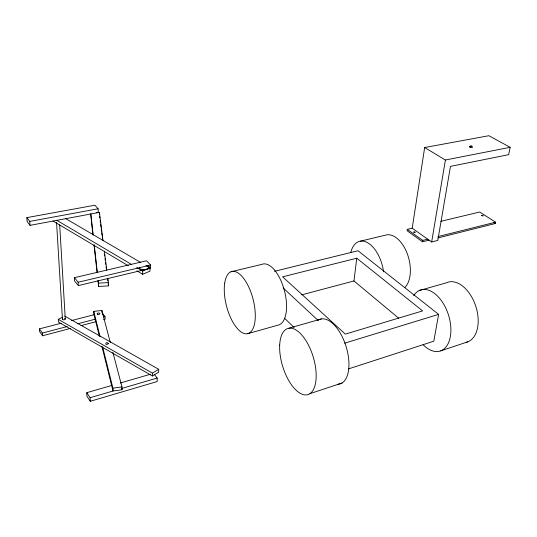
<?xml version="1.0" encoding="UTF-8"?>
<svg xmlns="http://www.w3.org/2000/svg" width="537" height="537" viewBox="0 0 537 537"><rect width="100%" height="100%" fill="white"/><g stroke="black" fill="none" stroke-linecap="round" stroke-linejoin="round"><path stroke-width="0.81" d="M64.749 316.092L158.704 369.308L158.697 372.114L152.434 375.981L58.452 322.079L58.278 319.354L62.594 317.179M398.743 318.253L353.964 280.952L356.763 258.21L282.623 276.823L345.345 334.121L422.612 310.903L356.763 258.21M412.201 228.185L424.666 147.534L488.858 135.713L510.15 147.319L508.653 154.669L450.476 166.376L437.789 240.428L431.654 241.979L412.201 228.185L407.301 229.359L407.093 230.735L422.525 241.798L428.996 240.173M422.525 241.798L422.753 240.401L407.301 229.359M431.654 241.979L445.401 160.006L424.666 147.534M274.461 271.319L358.004 250.752L438.628 314.373L433.802 341.203L348.466 368.912M437.89 237.938L495.315 223.513L495.591 222.177L479.642 212.021L440.89 221.311M152.434 375.981L152.427 373.161L158.704 369.308M136.935 270.863L142.674 274.273L150.004 271.125L149.991 267.896L145.97 265.547M136.693 267.513L142.647 271.031L149.991 267.896M309.802 393.722L342.076 382.982M440.723 350.862L467.599 341.901M344.687 343.17L438.628 314.373M111.629 385.492L86.779 392.681L86.954 396.246L90.27 401.287L157.18 381.545L157.18 378.061L154.461 374.531M86.779 392.681L90.109 397.716L112.998 391.01L122.04 389.768L121.973 386.929L112.884 352.332M157.18 378.061L121.698 388.459L122.04 389.768M120.268 382.988L150.38 374.276M419.135 290.577L446.18 282.858A31.441 19.319 71.9 0 1 475.607 305.707A31.441 19.319 71.9 0 1 466.217 342.317M288.973 328.194L321.428 318.931M247.906 333.625L278.575 324.992A31.475 14.371 75.5 0 0 284.214 289.879A31.475 14.371 75.5 0 0 261.821 264.372L230.903 271.782M301.687 294.86L353.964 280.952M61.104 323.267L39.416 328.892L39.624 331.611L42.551 335.779L70.629 328.375M81.053 325.623L95.492 321.817M103.52 319.696L105.124 319.273L105.03 316.615L102.372 313.353M39.416 328.892L42.342 333.054L67.152 326.55M77.55 323.818L95.156 319.206M103.695 316.964L105.03 316.615M71.549 320.562L94.042 314.729M422.753 240.401L427.687 239.166M437.877 236.616L495.591 222.177M78.328 285.597L150.615 268.285L150.602 265.043L146.534 260.781L74.428 277.676L74.603 281.012L78.328 285.597L78.16 282.247L74.428 277.676M360.522 241.133L386.768 234.837A28.542 16.345 75.3 0 1 407.731 254.968A28.542 16.345 75.3 0 1 404.864 287.53M78.16 282.247L150.602 265.043M445.401 160.006L510.15 147.319M469.358 146.373L471.828 145.903M30.032 225.352L98.264 212.598L98.13 208.779L94.928 205.215L26.85 217.626L27.159 221.553L30.032 225.352L29.73 221.419L26.85 217.626M29.73 221.419L98.13 208.779M102.634 346.929L112.918 388.164L121.973 386.929M99.372 336.182L93.868 314.024L93.76 311.359L101.882 310.487L110.347 342.673M98.231 280.676L98.506 283.16L108.4 282.59L108.501 285.865L98.627 286.443L97.982 280.623M96.237 212.538L99.412 212.417L103.003 240.489M102.144 313.776L103.433 314.655A4.256 2.269 -2.9 0 1 103.393 316.394M58.278 319.354L152.427 373.161M65.789 218.666L140.667 262.445M56.875 220.338L131.679 264.546M53.002 221.022L128.33 265.755M493.933 222.627L495.315 223.513M283.086 287.906L317.991 320.334M284.536 318.213L294.128 327.523M147.863 265.607A4.961 2.47 -0.5 0 1 148.581 266.137L150.615 268.285M148.581 266.137L149.085 267.386L148.266 268.601L146.333 269.46L143.802 269.722A4.961 2.47 -0.5 0 1 139.264 267.755M93.76 311.359L100.01 336.424M101.983 346.687L112.998 391.01L112.918 388.164M104.379 251.215L106.816 270.205M107.87 278.461L108.4 282.59M99.62 216.257L99.828 217.915M100.15 220.398L100.466 222.889M100.674 224.547L100.996 227.03M101.204 228.688L101.52 231.172M101.735 232.83L102.05 235.313M102.265 236.971L102.58 239.462M104.48 254.377L104.695 256.035M105.01 258.519L105.225 260.177M105.541 262.66L105.749 264.318M106.071 266.802L106.279 268.46M107.655 279.233L107.863 280.891M108.185 283.375L108.501 285.865M90.773 213.572L93.17 235.112M94.27 245.053L97.311 272.393M92.827 234.058L90.74 214.256M94.029 244.865L97.063 272.306M42.342 333.054L42.551 335.779M56.546 222.405L62.44 319.059M59.694 224.922L65.266 319.025M90.109 397.716L90.27 401.287M98.506 283.16L98.627 286.443M101.882 310.487L101.956 312.48M99.412 212.417L99.486 214.672M142.647 271.031L142.674 274.273M318.052 320.26A33.831 16.687 73 0 1 346.056 346.399A33.831 16.687 73 0 1 337.894 384.264M413.732 295.618A32.066 18.876 72.2 0 1 440.843 299.901A32.066 18.876 72.2 0 1 448.858 341.975A32.066 18.876 72.2 0 1 423.075 344.66M350.829 252.309A29.065 15.929 75.4 0 1 367.966 242.919A29.065 15.929 75.4 0 1 383.552 271.803M64.655 318.381A1.416 0.752 -4.3 0 1 65.084 319.347A1.416 0.752 -4.3 0 1 63.265 319.763A1.416 0.752 -4.3 0 1 62.52 318.864M108.36 343.68C104.165 346.62 105.809 340.163 108.36 343.68M483.085 215.827L481.595 215.572L483.085 215.827M224.688 283.187A32.099 13.72 75.5 0 0 244.214 333.511A32.099 13.72 75.5 0 0 250.457 291.027A32.099 13.72 75.5 0 0 224.688 283.187M279.69 345.056A34.563 15.982 73.2 0 0 305.795 394.943A34.563 15.982 73.2 0 0 308.211 344.586A34.563 15.982 73.2 0 0 279.69 345.056M414.061 232.4A0.785 0.356 8.6 0 0 415.302 232.306A0.785 0.356 8.6 0 0 414.222 231.796A0.785 0.356 8.6 0 0 414.061 232.4M470.05 147.225A1.624 0.597 9 0 0 472.547 147.111A1.624 0.597 9 0 0 470.237 146.212A1.624 0.597 9 0 0 470.05 147.225M97.707 314.306A1.376 0.732 -2.9 0 0 99.895 313.736A1.376 0.732 -2.9 0 0 98.002 313.037A1.376 0.732 -2.9 0 0 97.707 314.306"/></g></svg>
